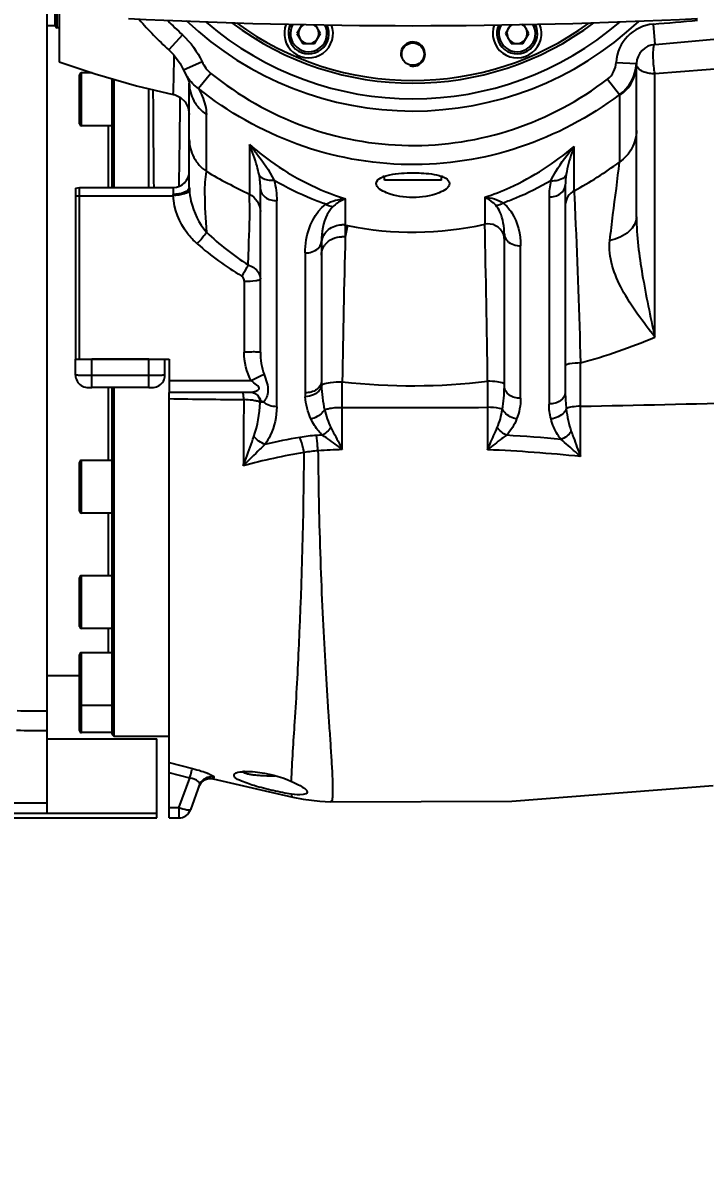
# Model space of a CAD drawing. Header units: millimetres. Extents: x 5828 to 7155, y 123 to 421.
# Drawn here: x 6352.96 to 6361.35, y 284.24 to 298.19 of the extents above; entities that cross this region are included whole.
import ezdxf

# ---------------------------------------------------------------- set-up
doc = ezdxf.new("R2010")
doc.units = ezdxf.units.MM
for name, color, linetype in [('外形图', 7, 'Continuous'), ('多重引线', 7, 'Continuous'), ('尺寸标注', 7, 'Continuous')]:
    doc.layers.add(name, color=color, linetype=linetype)
doc.styles.add('微软雅黑', font='msyh.ttc', dxfattribs={"height": 2})
doc.dimstyles.new('尺寸标注_1_20比例', dxfattribs={"dimtxt": 1.5, "dimasz": 1.25, "dimexe": 0.5, "dimexo": 0.4, "dimgap": 0.5, "dimtad": 1, "dimdec": 1, "dimlfac": 20, "dimdsep": 46, "dimtxsty": '微软雅黑', "dimcen": 0.09, "dimadec": 0, "dimazin": 0, "dimtp": 0.01, "dimtm": 0.01, "dimtfac": 1, "dimtdec": 1, "dimtofl": 0, "dimtmove": 0, "dimatfit": 3, "dimfxl": 1, "dimtolj": 1, "dimarcsym": 0})

# ---------------------------------------------------------------- blocks, each defined once
blk = doc.blocks.new('*D1056')
at = {"layer": 'Defpoints', "color": 0}
for p in [(6369.433, 311.287), (6369.433, 295.131), (6345.057, 282.822)]:
    blk.add_point(p, dxfattribs=at)
at = {"layer": '尺寸标注', "color": 0, "linetype": 'Continuous', "lineweight": -2}
for p, q in [((6345.057, 283.222), (6345.057, 311.787)), ((6369.433, 295.531), (6369.433, 311.787)), ((6346.307, 311.287), (6368.183, 311.287))]:
    blk.add_line(p, q, dxfattribs=at)
at = {"layer": '尺寸标注', "color": 0}
for points in [[(6346.307, 311.496), (6346.307, 311.079), (6345.057, 311.287)], [(6368.183, 311.079), (6368.183, 311.496), (6369.433, 311.287)]]:
    blk.add_solid(points, dxfattribs=at)
at = {"layer": '尺寸标注', "color": 0, "insert": (6357.245, 312.873), "char_height": 2, "attachment_point": 5, "style": '微软雅黑'}
blk.add_mtext('\\A1;\\A1;{\\H1.05x;487.5}', dxfattribs=at)
blk = doc.blocks.new('*D1110')
at = {"layer": 'Defpoints', "color": 0}
for p in [(6369.433, 319.134), (6369.433, 295.853), (6344.157, 265.151)]:
    blk.add_point(p, dxfattribs=at)
at = {"layer": '多重引线', "color": 0, "lineweight": -2}
for p, q in [((6344.157, 265.551), (6344.157, 319.634)), ((6369.433, 296.253), (6369.433, 319.634)), ((6345.407, 319.134), (6368.183, 319.134))]:
    blk.add_line(p, q, dxfattribs=at)
at = {"layer": '多重引线', "color": 0}
for points in [[(6345.407, 319.342), (6345.407, 318.926), (6344.157, 319.134)], [(6368.183, 318.926), (6368.183, 319.342), (6369.433, 319.134)]]:
    blk.add_solid(points, dxfattribs=at)
at = {"layer": '多重引线', "color": 0, "insert": (6356.795, 320.72), "char_height": 2, "attachment_point": 5, "style": '微软雅黑'}
blk.add_mtext('\\A1;\\A1;{\\H1.05x;505.5}', dxfattribs=at)

msp = doc.modelspace()

# ---------------------------------------------------------------- linework, layer by layer
at = {"layer": '外形图', "color": 0, "linetype": 'Continuous'}
for p, q in [((6353.2574, 288.4579), (6353.2574, 298.7635)), ((6353.3574, 298.1518), (6353.3574, 298.4333)), ((6353.3824, 298.1268), (6353.3824, 298.392)), ((6353.4074, 298.3756), (6353.4074, 297.7083)), ((6356.3946, 298.1668), (6356.3311, 298.0568)), ((6356.6198, 298.0568), (6356.5583, 298.1634)), ((6358.9567, 298.1634), (6358.8952, 298.0568)), ((6359.1839, 298.0568), (6359.1204, 298.1668)), ((6360.7139, 298.1709), (6360.7358, 297.9218)), ((6353.3574, 298.1518), (6353.2574, 298.1518)), ((6353.4074, 298.1268), (6353.3824, 298.1268)), ((6354.9227, 298.0398), (6354.7544, 297.8549)), ((6356.3311, 298.0568), (6356.4033, 297.9318)), ((6356.5476, 297.9318), (6356.6198, 298.0568)), ((6358.8952, 298.0568), (6358.9674, 297.9318)), ((6359.1117, 297.9318), (6359.1839, 298.0568)), ((6356.4033, 297.9318), (6356.5476, 297.9318)), ((6358.9674, 297.9318), (6359.1117, 297.9318)), ((6355.1639, 297.7083), (6354.9365, 297.6046)), ((6360.2583, 297.6988), (6360.5079, 297.6858)), ((6360.5076, 295.7972), (6360.5076, 297.6753)), ((6353.6574, 296.9454), (6353.6574, 297.5454)), ((6353.6824, 296.9204), (6353.6824, 297.5704)), ((6353.8127, 297.5704), (6353.6824, 297.5704)), ((6354.0574, 296.161), (6354.0574, 297.4981)), ((6354.0824, 296.161), (6354.0824, 297.4909)), ((6355.2727, 297.5643), (6355.122, 297.3771)), ((6360.1531, 297.4944), (6360.2984, 297.3035)), ((6360.734, 294.3186), (6360.734, 297.5574)), ((6354.5074, 296.161), (6354.5074, 297.3763)), ((6355.0074, 296.1632), (6355.0074, 297.4449)), ((6360.2984, 297.3035), (6360.2983, 297.2907)), ((6360.2983, 297.2907), (6360.2983, 296.4727)), ((6355.2167, 296.3593), (6355.2167, 297.0604)), ((6354.0574, 296.9204), (6353.6824, 296.9204)), ((6354.0074, 296.9204), (6354.0074, 296.161)), ((6355.7474, 296.6888), (6355.7474, 296.4011)), ((6359.7418, 296.1193), (6359.7417, 296.6668)), ((6355.7474, 296.4011), (6355.7474, 296.0802)), ((6357.4075, 296.2518), (6357.4075, 296.2966)), ((6358.1075, 296.2518), (6357.4075, 296.2518)), ((6358.1075, 296.2518), (6358.1075, 296.2966)), ((6353.6074, 296.1524), (6353.6574, 296.161)), ((6353.6074, 296.1524), (6353.6074, 294.0471)), ((6353.6574, 294.047), (6353.6574, 296.161)), ((6353.6574, 296.161), (6354.8074, 296.161)), ((6354.8074, 296.161), (6354.8074, 296.0762)), ((6355.8824, 294.1345), (6355.8824, 296.1395)), ((6359.6326, 296.1858), (6359.6326, 293.637)), ((6353.6574, 296.0586), (6354.8086, 296.0586)), ((6356.0825, 293.4623), (6356.0825, 295.9981)), ((6356.9298, 295.696), (6356.9298, 296.0218)), ((6358.642, 296.0399), (6358.6421, 295.7082)), ((6359.4326, 296.0443), (6359.4326, 293.4956)), ((6356.9533, 295.6912), (6356.9257, 295.5509)), ((6358.8825, 293.7078), (6358.8825, 295.5848)), ((6356.6325, 295.4959), (6356.6325, 293.7748)), ((6359.0825, 293.5664), (6359.0825, 295.4434)), ((6356.4325, 295.3545), (6356.4325, 293.6333)), ((6355.6824, 295.0068), (6355.6824, 294.1351)), ((6353.6074, 293.8505), (6353.6074, 294.0471)), ((6353.6074, 294.0471), (6353.656, 294.0471)), ((6353.6574, 294.047), (6354.7574, 294.047)), ((6353.8074, 293.6996), (6353.8074, 294.047)), ((6354.5074, 294.047), (6353.8074, 294.047)), ((6354.5074, 293.6996), (6354.5074, 294.047)), ((6354.7074, 293.8505), (6354.7074, 294.047)), ((6354.7574, 294.047), (6354.7574, 293.6415)), ((6359.8195, 292.8493), (6359.8195, 294.0006)), ((6354.5074, 293.847), (6353.8074, 293.847)), ((6354.5074, 293.6996), (6353.8074, 293.6996)), ((6354.0074, 293.6996), (6354.0074, 292.8024)), ((6354.0574, 289.4266), (6354.0574, 293.6996)), ((6354.0824, 289.4016), (6354.0824, 293.6996)), ((6355.7698, 293.7822), (6354.7574, 293.7822)), ((6356.8893, 292.9349), (6356.8893, 293.7694)), ((6358.6767, 293.7754), (6358.6767, 293.4551)), ((6354.7574, 293.6414), (6355.7584, 293.6414)), ((6354.7574, 288.4015), (6354.7574, 293.6379)), ((6355.7585, 293.6414), (6355.7589, 293.6414)), ((6355.8101, 293.6297), (6355.85, 293.6013)), ((6355.85, 293.6013), (6355.8733, 293.5682)), ((6355.8733, 293.5682), (6355.8768, 293.5601)), ((6358.6767, 293.455), (6358.6767, 292.9326)), ((6353.6574, 292.1774), (6353.6574, 292.7774)), ((6353.6824, 292.1524), (6353.6824, 292.8024)), ((6354.0574, 292.8024), (6353.6824, 292.8024)), ((6354.0574, 292.1524), (6353.6824, 292.1524)), ((6354.0074, 292.1524), (6354.0074, 291.383)), ((6353.6574, 290.758), (6353.6574, 291.358)), ((6353.6824, 290.733), (6353.6824, 291.383)), ((6354.0574, 291.383), (6353.6824, 291.383)), ((6354.0574, 290.733), (6353.6824, 290.733)), ((6354.0074, 290.733), (6354.0074, 290.4346)), ((6353.6574, 289.4766), (6353.6574, 290.4096)), ((6353.6824, 289.4516), (6353.6824, 290.4346)), ((6354.0574, 290.4346), (6353.6824, 290.4346)), ((6353.6574, 290.1516), (6353.2574, 290.1516)), ((6354.0574, 289.7846), (6353.6824, 289.7846)), ((6353.2574, 289.3735), (6354.6074, 289.3735)), ((6354.0574, 289.4516), (6353.6824, 289.4516)), ((6354.0574, 289.4266), (6354.0824, 289.4016)), ((6354.7574, 289.4016), (6354.0824, 289.4016)), ((6354.6074, 288.4024), (6354.6074, 289.3735)), ((6354.7574, 289.083), (6355.048, 289.0095)), ((6355.0127, 288.8917), (6354.7574, 288.9562)), ((6354.8794, 288.5255), (6355.0127, 288.8917)), ((6355.1336, 288.8114), (6355.0204, 288.5002)), ((6355.1257, 288.7897), (6355.1521, 288.8352)), ((6355.3022, 288.8841), (6355.8867, 288.7456)), ((6355.8867, 288.7456), (6356.2787, 288.6569)), ((6353.2574, 288.5811), (6351.5368, 288.5811)), ((6356.7457, 288.5983), (6356.7457, 288.5983)), ((6351.4741, 288.4015), (6354.3574, 288.4015)), ((6354.6074, 288.456), (6351.475, 288.456)), ((6354.6074, 288.4579), (6353.2574, 288.4579)), ((6354.3574, 288.4024), (6354.3574, 288.4015)), ((6354.3574, 288.4024), (6354.6074, 288.4024)), ((6354.8794, 288.5255), (6354.7574, 288.5255)), ((6354.7574, 288.4015), (6354.8794, 288.4015)), ((6354.8794, 288.5255), (6354.8794, 288.4015))]:
    msp.add_line(p, q, dxfattribs=at)
for points in [[(6354.7544, 297.8549), (6354.8119, 297.7965), (6354.8942, 297.6846), (6354.9365, 297.6046)], [(6353.4074, 297.7083), (6353.8497, 297.5578), (6354.3582, 297.4117), (6354.8097, 297.3047)], [(6354.9365, 297.6046), (6354.9404, 297.596), (6354.9846, 297.5108)], [(6354.9846, 297.5108), (6355.0021, 297.4662), (6355.0053, 297.4548)], [(6355.0053, 297.4548), (6355.0073, 297.4448), (6355.0074, 297.4448)], [(6354.8097, 297.3048), (6354.8313, 297.2991), (6354.8989, 297.2664), (6354.9552, 297.2132), (6354.9936, 297.1423), (6355.0074, 297.0603)], [(6355.7589, 293.6414), (6355.7746, 293.6403), (6355.8101, 293.6297)], [(6355.1521, 288.8352), (6355.1924, 288.8687), (6355.2417, 288.8863), (6355.2942, 288.8858), (6355.3022, 288.8841)], [(6356.7457, 288.5983), (6358.9766, 288.6057), (6361.4527, 288.7993)], [(6356.2787, 288.6569), (6356.4063, 288.632), (6356.6123, 288.6059), (6356.7455, 288.5981)]]:
    msp.add_lwpolyline(points, dxfattribs=at)
msp.add_circle((6357.7575, 297.8018), 0.1375, dxfattribs=at)
for centre, radius, start, end in [((6357.7575, 367.1602), 69.0083, 267.092708, 272.907292), ((6357.7575, 301.1519), 4.4597, 220.98425, 227.67048), ((6357.7575, 301.1519), 4.2097, 224.23471, 227.67048), ((6357.7575, 301.1519), 4.0501, 226.51002, 313.31667), ((6357.7575, 301.1519), 3.9001, 229.27876, 310.74329), ((6357.7575, 301.1519), 3.7078, 233.102, 306.89801), ((6357.7575, 301.1519), 3.6751, 233.79706, 306.09519), ((6356.4755, 298.0568), 0.3, 157.06183, 20.86111), ((6356.4755, 298.0568), 0.25, 152.64407, 25.27711), ((6356.4755, 298.0568), 0.225, 149.5219, 28.34705), ((6356.4755, 298.0568), 0.125, 118.77901, 58.72349), ((6359.0395, 298.0568), 0.3, 159.13889, 22.93817), ((6359.0395, 298.0568), 0.25, 154.72289, 27.35593), ((6359.0395, 298.0568), 0.225, 151.65295, 30.4781), ((6359.0395, 298.0568), 0.125, 121.27651, 61.22099), ((6360.7576, 297.6728), 0.5, 95.01046, 177.01342), ((6342.4988, 506.8004), 209.4232, 274.989742, 275.139607), ((6353.3824, 298.1518), 0.025, 180, 270), ((6357.7575, 297.8018), 0.15, 255, 195), ((6360.7576, 297.6728), 0.25, 95.01046, 177.0134), ((6354.5724, 297.7795), 0.2486, 359.05214, 1.37639), ((6354.7605, 297.4606), 0.3209, 77.57454, 79.1329), ((6360.0062, 297.7122), 0.5024, 305.56804, 356.99067), ((6360.7574, 297.6728), 0.2498, 177.01233, 180.00084), ((6353.6824, 297.5454), 0.025, 90, 180), ((6355.4204, 297.8086), 0.5243, 209.56276, 213.75944), ((6561.6764, 298.3673), 207.1189, 180.277507, 180.609848), ((6151.9617, 299.3819), 202.9454, 359.095311, 359.405335), ((6353.6824, 296.9454), 0.025, 180, 270), ((6354.8074, 296.361), 0.2, 270, 0), ((6358.1857, 301.3608), 5.8163, 239.30612, 245.21827), ((6357.5694, 300.1556), 4.5837, 298.286, 306.53732), ((6357.5258, 295.9501), 0.3674, 109.13339, 112.16217), ((6357.9891, 295.9499), 0.3676, 67.85284, 70.84671), ((6360.3432, 296.045), 0.9107, 167.51616, 180.04086), ((6360.4858, 296.1864), 0.8533, 170.88884, 180.04524), ((6356.8824, 295.4404), 0.2599, 79.49678, 89.99243), ((6330.1485, 296.381), 26.7901, 358.22469, 358.53486), ((6358.485, 303.2885), 7.7502, 258.42455, 258.60165), ((6357.7577, 299.6748), 4.064, 258.58445, 282.56969), ((6186.1727, 291.6495), 172.5171, 0.706051, 1.348104), ((6357.4458, 297.9245), 3.2123, 226.10689, 237.73241), ((6356.8825, 295.2781), 0.2763, 80.99453, 89.99924), ((6490.6104, 291.9292), 133.7337, 178.448108, 179.211569), ((6357.4422, 298.1218), 3.5374, 228.60337, 239.59809), ((6356.8593, 295.3178), 0.2295, 141.94383, 147.48631), ((6357.8004, 301.2819), 7.556, 285.4985, 292.84525), ((6358.1648, 293.7741), 1.5323, 179.97498, 181.88929), ((6356.8826, 292.5399), 1.2295, 89.68661, 90.00625), ((6357.7573, 301.4949), 7.7741, 263.58959, 276.79196), ((6357.2777, 293.7071), 1.6048, 350.02482, 0.02809), ((6358.4847, 539.303), 245.7698, 269.131041, 269.345449), ((6355.7318, 293.5104), 0.1482, 23.10084, 41.11261), ((6357.1849, 293.6329), 0.7524, 179.96535, 183.61703), ((6361.3418, 293.6381), 1.7092, 180.03492, 186.79508), ((6357.7862, 418.6047), 125.1527, 270.930898, 272.832785), ((6714.2456, 290.6502), 358.5802, 179.53682, 179.666619), ((6355.5383, 293.4361), 0.3586, 14.07043, 17.71484), ((6355.9725, 293.4633), 0.1051, 145.20674, 151.73174), ((6355.807, 293.5209), 0.0792, 1.69886, 15.94304), ((6356.8825, 292.4486), 1.006, 89.60957, 90.00002), ((6357.7569, 420.5952), 127.1435, 269.60902, 270.414484), ((6357.7944, 284.8435), 8.3643, 99.81684, 102.82334), ((6356.6819, 291.2737), 1.8386, 93.43496, 99.82153), ((6357.7367, 273.7021), 19.4419, 93.2267, 93.43532), ((6357.8131, 274.3408), 18.8021, 84.60716, 86.6625), ((6357.6135, 285.5474), 7.4468, 99.21679, 105.11682), ((6356.6804, 291.573), 1.3503, 93.83285, 101.09205), ((6357.7425, 272.3775), 20.5751, 92.37657, 93.21068), ((6357.8169, 273.2673), 19.6842, 84.16077, 87.49642), ((6353.6824, 292.7774), 0.025, 90, 180), ((6353.6824, 292.1774), 0.025, 180, 270), ((6353.6824, 291.358), 0.025, 90, 180), ((6353.6824, 290.758), 0.025, 180, 270), ((6353.6824, 290.4096), 0.025, 90, 180), ((6353.6824, 289.8096), 0.025, 180, 270), ((6353.2259, 305.8541), 16.1353, 268.80151, 270.11172), ((6353.2286, 305.7506), 16.2732, 268.78193, 270.10118), ((6353.6824, 289.4766), 0.025, 180, 270), ((6355.7138, 288.4161), 0.5567, 92.68387, 95.93519), ((6355.274, 288.7578), 0.1516, 76.16658, 89.79997), ((6354.8794, 288.5515), 0.15, 270, 340)]:
    msp.add_arc(centre, radius, start, end, dxfattribs=at)
for points, knots in [([(6360.7358, 297.9218), (6360.9775, 297.943), (6361.4622, 297.9856), (6362.193, 298.056), (6362.8119, 298.132), (6363.3242, 298.2403), (6363.8604, 298.455), (6364.2252, 299.0922), (6364.5249, 300.0731), (6364.6628, 301.3286), (6364.524, 302.5851), (6364.2239, 303.5658), (6363.8567, 304.2017), (6363.3211, 304.4144), (6362.8093, 304.5223), (6362.1911, 304.598), (6361.4614, 304.6683), (6360.9772, 304.7109), (6360.7358, 304.7321)], [0, 0, 0, 0, 0.0593043, 0.1188845, 0.1794921, 0.2113154, 0.2472204, 0.3167243, 0.3787353, 0.500163, 0.6214929, 0.6838269, 0.7530601, 0.7889393, 0.8207532, 0.8812568, 0.9407662, 1, 1, 1, 1]), ([(6363.8737, 298.1489), (6363.6932, 297.9926), (6363.1939, 297.8025), (6362.1319, 297.6703), (6361.2956, 297.6033), (6360.734, 297.5574)], [0, 0, 0, 0, 0.222037, 0.4759952, 1, 1, 1, 1]), ([(6360.7206, 297.8947), (6360.7217, 297.9002), (6360.7239, 297.909), (6360.7276, 297.9176), (6360.7298, 297.9204)], [0, 0, 0, 0, 0.6084151, 1, 1, 1, 1]), ([(6354.8097, 297.3048), (6354.8122, 297.3044), (6354.8084, 297.3216), (6354.8138, 297.3377), (6354.8126, 297.3794), (6354.8161, 297.4569), (6354.8177, 297.5926), (6354.82, 297.7084), (6354.821, 297.7754)], [0, 0, 0, 0, 0.0162372, 0.0652196, 0.1458666, 0.257744, 0.5735435, 1, 1, 1, 1]), ([(6360.7193, 297.6753), (6360.7179, 297.6915), (6360.7138, 297.7514), (6360.7124, 297.8117), (6360.7157, 297.8554)], [0, 0, 0, 0, 0.2698218, 1, 1, 1, 1]), ([(6360.2983, 297.2907), (6360.3612, 297.333), (6360.4682, 297.4468), (6360.5076, 297.5988), (6360.5076, 297.6728)], [0, 0, 0, 0, 0.5060382, 1, 1, 1, 1]), ([(6360.734, 297.5574), (6360.7115, 297.5584), (6360.6361, 297.5671), (6360.5496, 297.5938), (6360.5191, 297.6398)], [0, 0, 0, 0, 0.2893746, 1, 1, 1, 1]), ([(6360.734, 297.5574), (6360.7326, 297.566), (6360.7264, 297.6051), (6360.722, 297.6445), (6360.7193, 297.6753)], [0, 0, 0, 0, 0.2191692, 1, 1, 1, 1]), ([(6355.2727, 297.5643), (6355.6134, 297.2898), (6356.3882, 296.8469), (6357.7009, 296.6025), (6359.0194, 296.8091), (6359.8056, 297.2298), (6360.1531, 297.4944)], [0, 0, 0, 0, 0.2503268, 0.5002743, 0.7500591, 1, 1, 1, 1]), ([(6355.0074, 297.4448), (6355.0074, 297.3704), (6355.0466, 297.2177), (6355.1537, 297.1029), (6355.2167, 297.0604)], [0, 0, 0, 0, 0.4946034, 1, 1, 1, 1]), ([(6355.122, 297.3771), (6355.1387, 297.3463), (6355.1868, 297.2468), (6355.2167, 297.1361), (6355.2167, 297.0603)], [0, 0, 0, 0, 0.3157625, 1, 1, 1, 1]), ([(6360.2983, 297.3034), (6359.9294, 297.0243), (6359.0951, 296.5808), (6357.6975, 296.3632), (6356.306, 296.6205), (6355.4836, 297.0876), (6355.122, 297.3771)], [0, 0, 0, 0, 0.249805, 0.4997513, 0.7498463, 1, 1, 1, 1]), ([(6360.5076, 296.8636), (6360.5076, 296.788), (6360.4687, 296.6334), (6360.3615, 296.5161), (6360.2983, 296.4727)], [0, 0, 0, 0, 0.4961955, 1, 1, 1, 1]), ([(6355.0074, 296.7513), (6355.0074, 296.6756), (6355.0462, 296.5206), (6355.1534, 296.4028), (6355.2167, 296.3593)], [0, 0, 0, 0, 0.4964974, 1, 1, 1, 1]), ([(6355.7474, 296.6888), (6355.775, 296.6554), (6355.8867, 296.5159), (6355.9916, 296.3687), (6356.0517, 296.2472)], [0, 0, 0, 0, 0.2422784, 1, 1, 1, 1]), ([(6355.8654, 296.3194), (6355.8587, 296.3539), (6355.8282, 296.4798), (6355.7837, 296.6018), (6355.7474, 296.6888)], [0, 0, 0, 0, 0.2715449, 1, 1, 1, 1]), ([(6355.7476, 296.6887), (6355.8301, 296.6175), (6356.1861, 296.3355), (6356.5998, 296.1227), (6356.9298, 296.0218)], [0, 0, 0, 0, 0.240141, 1, 1, 1, 1]), ([(6358.6421, 296.0399), (6358.7469, 296.0743), (6359.1419, 296.2287), (6359.5027, 296.4642), (6359.7416, 296.6667)], [0, 0, 0, 0, 0.2605118, 1, 1, 1, 1]), ([(6359.4541, 296.2418), (6359.4728, 296.2821), (6359.5558, 296.4324), (6359.6608, 296.5689), (6359.7417, 296.6668)], [0, 0, 0, 0, 0.2589541, 1, 1, 1, 1]), ([(6359.7417, 296.6668), (6359.7319, 296.6406), (6359.6913, 296.528), (6359.658, 296.4122), (6359.6433, 296.3216)], [0, 0, 0, 0, 0.2335605, 1, 1, 1, 1]), ([(6355.2167, 296.3593), (6355.1969, 296.2719), (6355.1921, 296.0189), (6355.2049, 295.7697), (6355.2186, 295.6096)], [0, 0, 0, 0, 0.3579904, 1, 1, 1, 1]), ([(6360.1809, 295.5093), (6360.1931, 295.614), (6360.2311, 295.9352), (6360.2766, 296.2557), (6360.2983, 296.4727)], [0, 0, 0, 0, 0.3257754, 1, 1, 1, 1]), ([(6356.0517, 296.2472), (6356.0323, 296.2447), (6355.9648, 296.2421), (6355.8875, 296.2756), (6355.8654, 296.3194)], [0, 0, 0, 0, 0.285346, 1, 1, 1, 1]), ([(6356.6867, 295.9544), (6356.6304, 295.9739), (6356.4119, 296.0558), (6356.2017, 296.1596), (6356.0517, 296.2472)], [0, 0, 0, 0, 0.2554029, 1, 1, 1, 1]), ([(6357.3075, 296.2113), (6357.3075, 296.2188), (6357.3174, 296.2581), (6357.3582, 296.2785), (6357.3872, 296.2904)], [0, 0, 0, 0, 0.1942103, 1, 1, 1, 1]), ([(6357.7575, 296.0385), (6357.6482, 296.0385), (6357.4998, 296.0546), (6357.3075, 296.154), (6357.3075, 296.2113)], [0, 0, 0, 0, 0.6558779, 1, 1, 1, 1]), ([(6357.4054, 296.2972), (6357.4284, 296.3052), (6357.5436, 296.3345), (6357.6633, 296.3411), (6357.7575, 296.3411)], [0, 0, 0, 0, 0.2052519, 1, 1, 1, 1]), ([(6357.7575, 296.3411), (6357.7912, 296.3411), (6357.9094, 296.3375), (6358.0296, 296.3251), (6358.1097, 296.2972)], [0, 0, 0, 0, 0.2840793, 1, 1, 1, 1]), ([(6358.2075, 296.2113), (6358.2075, 296.154), (6358.0152, 296.0546), (6357.8668, 296.0385), (6357.7575, 296.0385)], [0, 0, 0, 0, 0.3440804, 1, 1, 1, 1]), ([(6358.1277, 296.2904), (6358.1396, 296.2855), (6358.1735, 296.2703), (6358.2075, 296.2369), (6358.2075, 296.2113)], [0, 0, 0, 0, 0.3349878, 1, 1, 1, 1]), ([(6359.4541, 296.2418), (6359.3153, 296.1614), (6359.1217, 296.0651), (6358.9209, 295.9874), (6358.8692, 295.9689)], [0, 0, 0, 0, 0.7451648, 1, 1, 1, 1]), ([(6359.6433, 296.3216), (6359.6373, 296.3078), (6359.5931, 296.2491), (6359.5099, 296.2356), (6359.4541, 296.2418)], [0, 0, 0, 0, 0.2116171, 1, 1, 1, 1]), ([(6355.0074, 296.1632), (6355.0074, 296.1348), (6354.9269, 296.0811), (6354.8553, 296.0762), (6354.8074, 296.0762)], [0, 0, 0, 0, 0.3714667, 1, 1, 1, 1]), ([(6354.8086, 296.0586), (6354.8082, 296.0616), (6354.8076, 296.0674), (6354.8074, 296.0733), (6354.8074, 296.0762)], [0, 0, 0, 0, 0.5078672, 1, 1, 1, 1]), ([(6355.0083, 296.1306), (6355.0062, 296.1052), (6354.9189, 296.0698), (6354.8558, 296.061), (6354.8086, 296.0586)], [0, 0, 0, 0, 0.3502668, 1, 1, 1, 1]), ([(6355.0083, 296.1306), (6355.0105, 296.0846), (6355.0381, 295.8971), (6355.1252, 295.7178), (6355.2186, 295.6096)], [0, 0, 0, 0, 0.2435391, 1, 1, 1, 1]), ([(6355.7308, 295.2083), (6355.7346, 295.3047), (6355.7444, 295.5952), (6355.7551, 295.8861), (6355.7474, 296.0802)], [0, 0, 0, 0, 0.3320577, 1, 1, 1, 1]), ([(6355.8824, 296.1395), (6355.8824, 296.1009), (6355.942, 296.0168), (6356.0333, 295.9981), (6356.0825, 295.9981)], [0, 0, 0, 0, 0.4402325, 1, 1, 1, 1]), ([(6359.4326, 296.0443), (6359.4817, 296.0443), (6359.573, 296.063), (6359.6326, 296.1471), (6359.6326, 296.1858)], [0, 0, 0, 0, 0.5597675, 1, 1, 1, 1]), ([(6359.7418, 296.1193), (6359.7459, 296.017), (6359.7779, 295.311), (6359.8027, 294.6047), (6359.8195, 294.0006)], [0, 0, 0, 0, 0.1449618, 1, 1, 1, 1]), ([(6355.1031, 295.4683), (6355.0596, 295.5066), (6354.9081, 295.6708), (6354.8181, 295.8939), (6354.8086, 296.0586)], [0, 0, 0, 0, 0.2599143, 1, 1, 1, 1]), ([(6356.4325, 295.3545), (6356.4325, 295.4079), (6356.4502, 295.626), (6356.5515, 295.856), (6356.6867, 295.9544)], [0, 0, 0, 0, 0.242192, 1, 1, 1, 1]), ([(6356.7737, 295.9237), (6356.7672, 295.9233), (6356.7359, 295.9254), (6356.707, 295.9405), (6356.6867, 295.9544)], [0, 0, 0, 0, 0.2095135, 1, 1, 1, 1]), ([(6356.9298, 296.0218), (6356.9166, 296.0171), (6356.8598, 295.993), (6356.8084, 295.9564), (6356.7737, 295.9237)], [0, 0, 0, 0, 0.2271528, 1, 1, 1, 1]), ([(6358.7759, 295.9412), (6358.7655, 295.9525), (6358.7259, 295.9916), (6358.6789, 296.0235), (6358.642, 296.0399)], [0, 0, 0, 0, 0.2761053, 1, 1, 1, 1]), ([(6358.8692, 295.9689), (6358.8612, 295.9638), (6358.8328, 295.948), (6358.799, 295.9382), (6358.7759, 295.9412)], [0, 0, 0, 0, 0.2890732, 1, 1, 1, 1]), ([(6358.8825, 295.5849), (6358.8825, 295.6784), (6358.8626, 295.8077), (6358.7975, 295.9176), (6358.7759, 295.9412)], [0, 0, 0, 0, 0.7449009, 1, 1, 1, 1]), ([(6358.8692, 295.9689), (6358.9103, 295.9362), (6359.0365, 295.7855), (6359.0825, 295.5839), (6359.0825, 295.4434)], [0, 0, 0, 0, 0.2720301, 1, 1, 1, 1]), ([(6356.7737, 295.9237), (6356.7451, 295.8967), (6356.6591, 295.767), (6356.6325, 295.6092), (6356.6325, 295.4959)], [0, 0, 0, 0, 0.257468, 1, 1, 1, 1]), ([(6360.5076, 295.7972), (6360.5076, 295.7315), (6360.4151, 295.5837), (6360.2662, 295.5286), (6360.1809, 295.5093)], [0, 0, 0, 0, 0.428969, 1, 1, 1, 1]), ([(6360.5076, 295.7973), (6360.5076, 295.5607), (6360.575, 295.0629), (6360.6783, 294.5752), (6360.734, 294.3186)], [0, 0, 0, 0, 0.4739357, 1, 1, 1, 1]), ([(6356.6352, 295.4954), (6356.6439, 295.5508), (6356.7063, 295.6599), (6356.8245, 295.7004), (6356.8825, 295.7004)], [0, 0, 0, 0, 0.4918068, 1, 1, 1, 1]), ([(6358.8702, 295.5863), (6358.8534, 295.6301), (6358.7847, 295.7048), (6358.686, 295.717), (6358.6421, 295.7082)], [0, 0, 0, 0, 0.5110732, 1, 1, 1, 1]), ([(6355.2186, 295.6096), (6355.2119, 295.5991), (6355.1767, 295.5493), (6355.1365, 295.5032), (6355.1031, 295.4683)], [0, 0, 0, 0, 0.2052038, 1, 1, 1, 1]), ([(6360.734, 294.3186), (6360.5914, 294.5073), (6360.3191, 294.8517), (6360.1569, 295.3026), (6360.1809, 295.5093)], [0, 0, 0, 0, 0.5320396, 1, 1, 1, 1]), ([(6356.4325, 295.3545), (6356.453, 295.3545), (6356.5274, 295.3615), (6356.6078, 295.4091), (6356.6264, 295.4612)], [0, 0, 0, 0, 0.2704763, 1, 1, 1, 1]), ([(6355.7308, 295.2083), (6355.7256, 295.1981), (6355.7007, 295.1515), (6355.6739, 295.106), (6355.6521, 295.0709)], [0, 0, 0, 0, 0.2171888, 1, 1, 1, 1]), ([(6355.7308, 295.2083), (6355.7555, 295.2002), (6355.8279, 295.1676), (6355.8824, 295.089), (6355.8824, 295.0353)], [0, 0, 0, 0, 0.3264172, 1, 1, 1, 1]), ([(6355.6824, 295.0068), (6355.7297, 295.0068), (6355.7969, 295.0099), (6355.856, 295.0203), (6355.8824, 295.0295), (6355.8824, 295.0353)], [0, 0, 0, 0, 0.6918414, 0.914397, 1, 1, 1, 1]), ([(6355.8824, 294.1345), (6355.8824, 294.1392), (6355.8511, 294.1279), (6355.8203, 294.1391), (6355.7526, 294.1336), (6355.707, 294.1351), (6355.6824, 294.1351)], [0, 0, 0, 0, 0.0702184, 0.2928997, 0.6319089, 1, 1, 1, 1]), ([(6359.8195, 294.0006), (6359.7751, 294.0001), (6359.713, 293.9958), (6359.6556, 293.9847), (6359.6326, 293.9735), (6359.6326, 293.9676)], [0, 0, 0, 0, 0.6897643, 0.9094039, 1, 1, 1, 1]), ([(6353.6074, 293.8505), (6353.6074, 293.8256), (6353.6202, 293.775), (6353.6649, 293.7278), (6353.71, 293.7065), (6353.743, 293.7002), (6353.7754, 293.6998), (6353.7957, 293.6996), (6353.8074, 293.6996)], [0, 0, 0, 0, 0.2627797, 0.5254255, 0.6576607, 0.7854944, 0.876769, 1, 1, 1, 1]), ([(6353.8074, 293.847), (6353.7944, 293.847), (6353.7689, 293.8471), (6353.7318, 293.8473), (6353.6977, 293.8476), (6353.6678, 293.848), (6353.646, 293.8484), (6353.6316, 293.8488), (6353.6232, 293.8491), (6353.6167, 293.8495), (6353.6116, 293.8497), (6353.6094, 293.8502), (6353.6074, 293.8502), (6353.6074, 293.8505)], [0, 0, 0, 0, 0.1949803, 0.3824557, 0.5552497, 0.7067103, 0.8310275, 0.8814714, 0.9234329, 0.9565127, 0.9804026, 0.9948909, 1, 1, 1, 1]), ([(6354.5074, 293.6996), (6354.5191, 293.6996), (6354.5394, 293.6998), (6354.5718, 293.7002), (6354.6048, 293.7065), (6354.6499, 293.7278), (6354.6946, 293.775), (6354.7074, 293.8256), (6354.7074, 293.8505)], [0, 0, 0, 0, 0.1232268, 0.2144857, 0.3423204, 0.4745632, 0.7372103, 1, 1, 1, 1]), ([(6354.7074, 293.8505), (6354.7074, 293.8502), (6354.7054, 293.8502), (6354.7032, 293.8497), (6354.6981, 293.8495), (6354.6916, 293.8491), (6354.6832, 293.8488), (6354.6688, 293.8484), (6354.647, 293.848), (6354.6171, 293.8476), (6354.583, 293.8473), (6354.5459, 293.8471), (6354.5204, 293.847), (6354.5074, 293.847)], [0, 0, 0, 0, 0.0051091, 0.0195974, 0.0434873, 0.0765671, 0.1185286, 0.1689725, 0.2932897, 0.4447503, 0.6175443, 0.8050197, 1, 1, 1, 1]), ([(6355.9261, 293.8581), (6355.917, 293.8545), (6355.8639, 293.8311), (6355.8123, 293.8046), (6355.7698, 293.7822)], [0, 0, 0, 0, 0.1705191, 1, 1, 1, 1]), ([(6355.9261, 293.8581), (6355.9493, 293.7913), (6355.9993, 293.6786), (6355.9531, 293.5543), (6355.9186, 293.5226)], [0, 0, 0, 0, 0.6015664, 1, 1, 1, 1]), ([(6355.7588, 293.6414), (6355.7971, 293.6415), (6355.9341, 293.6749), (6355.8064, 293.753), (6355.7698, 293.7822)], [0, 0, 0, 0, 0.449822, 1, 1, 1, 1]), ([(6356.6325, 293.7748), (6356.6325, 293.7361), (6356.5729, 293.652), (6356.4816, 293.6333), (6356.4325, 293.6333)], [0, 0, 0, 0, 0.4402325, 1, 1, 1, 1]), ([(6356.6333, 293.7236), (6356.6316, 293.706), (6356.6, 293.6233), (6356.5012, 293.5875), (6356.434, 293.5854)], [0, 0, 0, 0, 0.2077796, 1, 1, 1, 1]), ([(6356.6333, 293.7236), (6356.6345, 293.7264), (6356.6397, 293.7322), (6356.6462, 293.736), (6356.6502, 293.738)], [0, 0, 0, 0, 0.4039694, 1, 1, 1, 1]), ([(6356.6502, 293.738), (6356.6795, 293.7526), (6356.7591, 293.7644), (6356.8368, 293.7694), (6356.8825, 293.7694)], [0, 0, 0, 0, 0.4174549, 1, 1, 1, 1]), ([(6358.8725, 293.7481), (6358.8494, 293.7619), (6358.7811, 293.771), (6358.716, 293.7756), (6358.6767, 293.7753)], [0, 0, 0, 0, 0.4061565, 1, 1, 1, 1]), ([(6358.8825, 293.7356), (6358.8825, 293.7378), (6358.8799, 293.7432), (6358.8753, 293.7464), (6358.8725, 293.7481)], [0, 0, 0, 0, 0.3998214, 1, 1, 1, 1]), ([(6359.0825, 293.5664), (6359.0334, 293.5664), (6358.9421, 293.5851), (6358.8825, 293.6692), (6358.8825, 293.7078)], [0, 0, 0, 0, 0.5597675, 1, 1, 1, 1]), ([(6355.677, 293.5492), (6355.6764, 293.5743), (6355.6744, 293.6058), (6355.6682, 293.6367), (6355.6665, 293.6429)], [0, 0, 0, 0, 0.7962915, 1, 1, 1, 1]), ([(6355.8692, 293.5733), (6355.8713, 293.5687), (6355.8751, 293.5594), (6355.8784, 293.5499), (6355.8799, 293.5452)], [0, 0, 0, 0, 0.5033993, 1, 1, 1, 1]), ([(6355.8832, 293.5427), (6355.8819, 293.5449), (6355.8797, 293.5508), (6355.8775, 293.5566), (6355.8762, 293.5601)], [0, 0, 0, 0, 0.4100538, 1, 1, 1, 1]), ([(6359.6326, 293.637), (6359.6326, 293.5984), (6359.573, 293.5143), (6359.4817, 293.4956), (6359.4326, 293.4956)], [0, 0, 0, 0, 0.4402325, 1, 1, 1, 1]), ([(6355.8124, 293.5367), (6355.8028, 293.5385), (6355.7579, 293.5452), (6355.7126, 293.5481), (6355.677, 293.5492)], [0, 0, 0, 0, 0.2158979, 1, 1, 1, 1]), ([(6355.8799, 293.5131), (6355.8776, 293.5158), (6355.8701, 293.5208), (6355.8619, 293.5241), (6355.857, 293.5258)], [0, 0, 0, 0, 0.4047727, 1, 1, 1, 1]), ([(6356.0825, 293.4623), (6356.0825, 293.3417), (6356.0443, 293.1757), (6355.9626, 293.0339), (6355.938, 292.9992)], [0, 0, 0, 0, 0.7389298, 1, 1, 1, 1]), ([(6356.6718, 293.426), (6356.6636, 293.4125), (6356.6204, 293.3582), (6356.5551, 293.3233), (6356.5033, 293.3114)], [0, 0, 0, 0, 0.2298961, 1, 1, 1, 1]), ([(6356.6718, 293.426), (6356.6854, 293.4313), (6356.7543, 293.4499), (6356.826, 293.4547), (6356.8825, 293.4547)], [0, 0, 0, 0, 0.2045298, 1, 1, 1, 1]), ([(6358.8583, 293.4291), (6358.8474, 293.4341), (6358.7882, 293.4515), (6358.7261, 293.4554), (6358.6767, 293.455)], [0, 0, 0, 0, 0.195437, 1, 1, 1, 1]), ([(6359.034, 293.3114), (6358.9795, 293.322), (6358.9097, 293.3572), (6358.8661, 293.4149), (6358.8583, 293.4291)], [0, 0, 0, 0, 0.774245, 1, 1, 1, 1]), ([(6359.6446, 293.4358), (6359.6383, 293.4203), (6359.5957, 293.3545), (6359.5164, 293.3192), (6359.4566, 293.3114)], [0, 0, 0, 0, 0.2175681, 1, 1, 1, 1]), ([(6359.8195, 293.4685), (6359.7845, 293.4679), (6359.7258, 293.4625), (6359.665, 293.4498), (6359.6446, 293.4358)], [0, 0, 0, 0, 0.5859862, 1, 1, 1, 1]), ([(6356.6424, 293.1131), (6356.6269, 293.1276), (6356.5713, 293.1868), (6356.5283, 293.2571), (6356.5033, 293.3114)], [0, 0, 0, 0, 0.2625917, 1, 1, 1, 1]), ([(6359.5802, 293.0596), (6359.5648, 293.0787), (6359.5106, 293.1556), (6359.4741, 293.2442), (6359.4566, 293.3114)], [0, 0, 0, 0, 0.2608437, 1, 1, 1, 1]), ([(6356.7491, 293.2063), (6356.7604, 293.1851), (6356.8081, 293.0951), (6356.8547, 293.0045), (6356.8893, 292.9349)], [0, 0, 0, 0, 0.236076, 1, 1, 1, 1]), ([(6358.6767, 292.9326), (6358.6868, 292.9566), (6358.7257, 293.0477), (6358.7658, 293.1383), (6358.7951, 293.2052)], [0, 0, 0, 0, 0.2624971, 1, 1, 1, 1]), ([(6359.7064, 293.1553), (6359.7152, 293.1309), (6359.7526, 293.0288), (6359.7908, 292.927), (6359.8195, 292.8493)], [0, 0, 0, 0, 0.2381879, 1, 1, 1, 1]), ([(6355.6714, 292.7365), (6355.6828, 292.7679), (6355.7266, 292.8879), (6355.7707, 293.0078), (6355.8022, 293.0968)], [0, 0, 0, 0, 0.261056, 1, 1, 1, 1]), ([(6355.938, 292.9992), (6355.917, 292.9789), (6355.8274, 292.8922), (6355.7384, 292.8047), (6355.6714, 292.7365)], [0, 0, 0, 0, 0.2336679, 1, 1, 1, 1]), ([(6356.4206, 292.898), (6356.4167, 292.9152), (6356.4014, 292.9783), (6356.3837, 293.0407), (6356.3683, 293.0853)], [0, 0, 0, 0, 0.2722666, 1, 1, 1, 1]), ([(6356.5902, 292.9203), (6356.5888, 292.9375), (6356.5834, 293.0005), (6356.5772, 293.0634), (6356.5717, 293.109)], [0, 0, 0, 0, 0.2736768, 1, 1, 1, 1]), ([(6356.8893, 292.9349), (6356.8682, 292.9513), (6356.7874, 293.0127), (6356.7043, 293.0712), (6356.6424, 293.1131)], [0, 0, 0, 0, 0.2636467, 1, 1, 1, 1]), ([(6358.9077, 293.111), (6358.8894, 293.0975), (6358.8112, 293.0397), (6358.7342, 292.9801), (6358.6767, 292.9326)], [0, 0, 0, 0, 0.2333268, 1, 1, 1, 1]), ([(6359.8195, 292.8493), (6359.7987, 292.8683), (6359.7199, 292.9394), (6359.6394, 293.0088), (6359.5802, 293.0596)], [0, 0, 0, 0, 0.2649468, 1, 1, 1, 1]), ([(6356.2643, 288.8512), (6356.2722, 289.0955), (6356.3129, 289.6568), (6356.3855, 291.0049), (6356.4156, 292.1107), (6356.4206, 292.8983)], [0, 0, 0, 0, 0.1810208, 0.4166515, 1, 1, 1, 1]), ([(6356.5902, 292.9203), (6356.5928, 292.6736), (6356.6004, 292.197), (6356.6206, 291.5058), (6356.6475, 290.8627), (6356.6798, 290.2652), (6356.7098, 289.7967), (6356.7335, 289.4464), (6356.7497, 289.2073), (6356.7622, 288.9906), (6356.7715, 288.8108), (6356.769, 288.6833), (6356.7645, 288.622), (6356.7523, 288.5979), (6356.7456, 288.5981)], [0, 0, 0, 0, 0.1708195, 0.3299897, 0.4788575, 0.6164925, 0.7442465, 0.8039581, 0.8595764, 0.9102939, 0.9537618, 0.9856853, 0.9953864, 1, 1, 1, 1]), ([(6355.0127, 288.8917), (6355.0164, 288.9059), (6355.028, 288.945), (6355.0352, 288.9865), (6355.048, 289.0095)], [0, 0, 0, 0, 0.3573815, 1, 1, 1, 1]), ([(6355.048, 289.0095), (6355.084, 289.0004), (6355.1473, 288.9822), (6355.2354, 288.9516), (6355.2773, 288.9298), (6355.3129, 288.9121), (6355.3103, 288.9051)], [0, 0, 0, 0, 0.3898656, 0.7110293, 0.9204961, 1, 1, 1, 1]), ([(6355.5574, 288.925), (6355.5574, 288.9305), (6355.5777, 288.9664), (6355.624, 288.9664), (6355.6562, 288.9698)], [0, 0, 0, 0, 0.1447131, 1, 1, 1, 1]), ([(6355.6642, 288.9695), (6355.6697, 288.9646), (6355.6865, 288.9563), (6355.7175, 288.9467), (6355.759, 288.938), (6355.8093, 288.9308), (6355.8669, 288.9253), (6355.9517, 288.9204), (6356.0173, 288.9201), (6356.0616, 288.9213)], [0, 0, 0, 0, 0.0549772, 0.1359231, 0.2416229, 0.36896, 0.5137045, 0.670857, 1, 1, 1, 1]), ([(6355.6877, 288.9722), (6355.731, 288.9743), (6355.9288, 288.9652), (6356.1242, 288.9133), (6356.2651, 288.8509)], [0, 0, 0, 0, 0.2196114, 1, 1, 1, 1]), ([(6355.1319, 288.8304), (6355.1285, 288.8374), (6355.0973, 288.8722), (6355.05, 288.8858), (6355.0127, 288.8917)], [0, 0, 0, 0, 0.1710898, 1, 1, 1, 1]), ([(6355.1336, 288.8114), (6355.1347, 288.8143), (6355.1354, 288.821), (6355.1334, 288.8273), (6355.1319, 288.8304)], [0, 0, 0, 0, 0.4698898, 1, 1, 1, 1]), ([(6355.3103, 288.9051), (6355.3084, 288.8998), (6355.3043, 288.8959), (6355.304, 288.8837), (6355.3022, 288.8841)], [0, 0, 0, 0, 0.7481108, 1, 1, 1, 1]), ([(6356.2656, 288.6942), (6356.1897, 288.705), (6356.0365, 288.7361), (6355.8137, 288.792), (6355.6671, 288.8444), (6355.5574, 288.895), (6355.5574, 288.925)], [0, 0, 0, 0, 0.3047189, 0.6276627, 0.880748, 1, 1, 1, 1]), ([(6356.2651, 288.8509), (6356.3134, 288.8295), (6356.3754, 288.7977), (6356.4575, 288.7458), (6356.4575, 288.7199)], [0, 0, 0, 0, 0.6706706, 1, 1, 1, 1]), ([(6356.4575, 288.7199), (6356.4575, 288.6999), (6356.3658, 288.6766), (6356.3119, 288.6876), (6356.2656, 288.6942)], [0, 0, 0, 0, 0.2990914, 1, 1, 1, 1]), ([(6356.2787, 288.6569), (6356.2769, 288.6573), (6356.2664, 288.6675), (6356.2668, 288.6825), (6356.2656, 288.6942)], [0, 0, 0, 0, 0.1356326, 1, 1, 1, 1]), ([(6355.0204, 288.5002), (6355.0188, 288.4959), (6354.9993, 288.4945), (6354.956, 288.5012), (6354.911, 288.5143), (6354.8794, 288.5255)], [0, 0, 0, 0, 0.0955372, 0.3098811, 1, 1, 1, 1])]:
    msp.add_open_spline(points, degree=3, knots=knots, dxfattribs=at)
for points in [[(6354.9227, 298.0398), (6355.0237, 297.9477), (6355.1073, 297.8326), (6355.1639, 297.7083)], [(6360.7157, 297.8554), (6360.7167, 297.8686), (6360.718, 297.8818), (6360.7206, 297.8947)], [(6355.1639, 297.7083), (6355.1889, 297.6536), (6355.2259, 297.602), (6355.2727, 297.5643)], [(6360.1531, 297.4944), (6360.214, 297.5408), (6360.2543, 297.6223), (6360.2583, 297.6988)], [(6360.5191, 297.6398), (6360.5122, 297.6502), (6360.5076, 297.6629), (6360.5076, 297.6753)], [(6355.122, 297.3771), (6355.0683, 297.4145), (6355.0209, 297.4628), (6354.9845, 297.5172)], [(6355.8824, 296.1395), (6355.8824, 296.1998), (6355.8769, 296.2603), (6355.8654, 296.3194)], [(6356.0517, 296.2472), (6356.0723, 296.1661), (6356.0825, 296.0818), (6356.0825, 295.9981)], [(6355.0074, 296.1632), (6355.0074, 296.1523), (6355.0077, 296.1414), (6355.0083, 296.1306)], [(6355.7474, 296.0802), (6355.8228, 296.0426), (6355.8824, 295.9507), (6355.8824, 295.8664)], [(6359.7418, 296.1193), (6359.6809, 296.0895), (6359.6326, 296.0157), (6359.6326, 295.948)], [(6353.6074, 296.0559), (6353.624, 296.0578), (6353.6407, 296.0586), (6353.6574, 296.0586)], [(6356.6867, 295.9544), (6356.7594, 295.9966), (6356.8458, 296.0193), (6356.9298, 296.0218)], [(6358.642, 296.0399), (6358.7213, 296.0369), (6358.803, 296.0125), (6358.8692, 295.9689)], [(6356.6786, 295.4592), (6356.7248, 295.5183), (6356.8075, 295.5544), (6356.8825, 295.5544)], [(6358.8825, 295.5197), (6358.8825, 295.5423), (6358.8783, 295.5652), (6358.8702, 295.5863)], [(6358.8825, 295.5848), (6358.8825, 295.555), (6358.8983, 295.5243), (6358.9194, 295.5031)], [(6356.6264, 295.4612), (6356.6303, 295.4723), (6356.6325, 295.4842), (6356.6325, 295.4959)], [(6356.6325, 295.3285), (6356.6325, 295.3677), (6356.6448, 295.4081), (6356.6658, 295.4411)], [(6358.9194, 295.5031), (6358.9603, 295.4622), (6359.0246, 295.4434), (6359.0825, 295.4434)], [(6355.6824, 295.0068), (6355.6824, 295.0304), (6355.6725, 295.0589), (6355.6521, 295.0709)], [(6355.7698, 293.7822), (6355.7116, 293.8885), (6355.6824, 294.0139), (6355.6824, 294.1351)], [(6355.8824, 294.1345), (6355.8824, 294.0413), (6355.8956, 293.9463), (6355.9261, 293.8581)], [(6356.6333, 293.7236), (6356.6366, 293.6236), (6356.6492, 293.5234), (6356.6718, 293.426)], [(6355.8799, 293.5131), (6355.8795, 293.532), (6355.8755, 293.5511), (6355.8681, 293.5685)], [(6356.5033, 293.3114), (6356.4639, 293.397), (6356.44, 293.4914), (6356.434, 293.5854)], [(6359.0825, 293.5664), (6359.0825, 293.4799), (6359.0656, 293.392), (6359.034, 293.3114)], [(6355.8022, 293.0968), (6355.8492, 293.2299), (6355.8721, 293.3721), (6355.8799, 293.5131)], [(6355.857, 293.5258), (6355.8425, 293.5309), (6355.8275, 293.5341), (6355.8124, 293.5367)], [(6355.9186, 293.5226), (6355.9051, 293.5235), (6355.8897, 293.5308), (6355.8832, 293.5427)], [(6355.9186, 293.5226), (6355.9091, 293.5175), (6355.8933, 293.5151), (6355.8862, 293.5233)], [(6356.0825, 293.4623), (6356.0243, 293.4623), (6355.9596, 293.4812), (6355.9186, 293.5226)], [(6356.6718, 293.426), (6356.6894, 293.3504), (6356.7127, 293.2749), (6356.7491, 293.2063)], [(6358.7951, 293.2052), (6358.8263, 293.2762), (6358.8448, 293.3527), (6358.8583, 293.4291)], [(6359.4566, 293.3114), (6359.4409, 293.3713), (6359.4326, 293.4337), (6359.4326, 293.4956)], [(6359.6446, 293.4358), (6359.6558, 293.3407), (6359.6739, 293.2454), (6359.7064, 293.1553)], [(6359.034, 293.3114), (6359.0053, 293.2378), (6358.9632, 293.1671), (6358.9077, 293.111)], [(6356.7491, 293.2063), (6356.7207, 293.1686), (6356.6841, 293.1353), (6356.6424, 293.1131)], [(6358.9077, 293.111), (6358.8639, 293.1327), (6358.8249, 293.1663), (6358.7951, 293.2052)], [(6359.7064, 293.1553), (6359.6738, 293.1138), (6359.6291, 293.0795), (6359.5802, 293.0596)], [(6355.938, 292.9992), (6355.8854, 293.0178), (6355.8365, 293.0529), (6355.8022, 293.0968)], [(6355.1336, 288.8114), (6355.1532, 288.8652), (6355.2173, 288.9097), (6355.2746, 288.9095)]]:
    msp.add_open_spline(points, degree=3, dxfattribs=at)

# ---------------------------------------------------------------- dimensions: what is measured, and where the dimension line sits
at = {"layer": '多重引线'}
dim = msp.add_linear_dim(base=(6369.4329, 319.1341), p1=(6344.1571, 265.1508), p2=(6369.4329, 295.853), text='\\A1;{\\H1.05x;<>}', dimstyle='尺寸标注_1_20比例', override={"dimtxsty": '微软雅黑'}, dxfattribs=at)
dim.commit()
dim.dimension.update_dxf_attribs({"geometry": '*D1110', "text_midpoint": (6356.795, 320.72)})
at = {"layer": '尺寸标注', "color": 0, "linetype": 'Continuous'}
dim = msp.add_linear_dim(base=(6369.4329, 311.2873), p1=(6345.0571, 282.8222), p2=(6369.4329, 295.1307), text='\\A1;{\\H1.05x;487.5}', dimstyle='尺寸标注_1_20比例', override={"dimtxsty": '微软雅黑'}, dxfattribs=at)
dim.commit()
dim.dimension.update_dxf_attribs({"geometry": '*D1056', "text_midpoint": (6357.245, 312.8732)})

doc.saveas('drawing.dxf')
